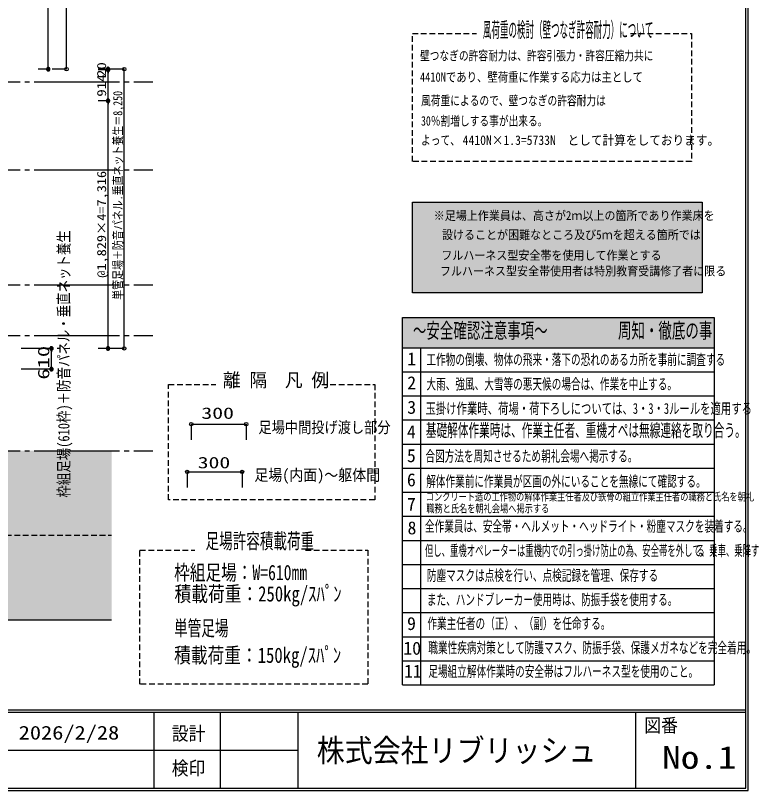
# Model space of a CAD drawing. Units: millimetres, scale not verified. Extents: x -28066 to 28517, y -19778 to 19827.
# Drawn here: x 6791 to 28517, y -19778 to 3116 of the extents above; entities that cross this region are included whole.
import ezdxf
from ezdxf.enums import TextEntityAlignment as Align

# ---------------------------------------------------------------- set-up
doc = ezdxf.new("R2010")
doc.units = ezdxf.units.MM
doc.header["$LTSCALE"] = 140
doc.linetypes.add('DASHED1', pattern=[1.8, 1.2, -0.6])
doc.linetypes.add('LONG_CHAIN', pattern=[21, 18, -1, 1, -1])
for name, color, linetype in [('0-1_基準芯', 7, 'Continuous'), ('0-3_64', 1, 'Continuous'), ('0-4_50', 7, 'Continuous'), ('0-5_寸法', 7, 'Continuous'), ('0-7_図面枠', 7, 'Continuous'), ('1-0_ブラケット枠', 134, 'DASHED1'), ('1-4_壁繋ぎ', 7, 'Continuous'), ('1-5_手摺柱', 5, 'Continuous'), ('1-6_50_SNP', 7, 'Continuous'), ('1-7_0', 7, 'Continuous')]:
    doc.layers.add(name, color=color, linetype=linetype)
doc.styles.add('ＭＳ ゴシック', font='')
doc.styles.get('ＭＳ ゴシック').set_extended_font_data('MS Gothic')

# ---------------------------------------------------------------- blocks, each defined once
blk = doc.blocks.new('_DOT')
at = {"layer": '1-7_0'}
blk.add_line((-0.5, 0), (-1, 0), dxfattribs=at)
for points in [[(0.502, -0.032), (0.496, 0.063), (0.484, 0.124), (0.465, 0.184), (0.438, 0.241), (0.405, 0.294), (0.364, 0.342), (0.319, 0.385), (0.268, 0.422), (0.213, 0.452), (0.155, 0.476), (0.094, 0.491), (0.031, 0.499), (-0.031, 0.499), (-0.094, 0.491), (-0.155, 0.476), (-0.213, 0.452), (-0.268, 0.422), (-0.319, 0.385), (-0.364, 0.342), (-0.405, 0.294), (-0.438, 0.241), (-0.465, 0.184), (-0.484, 0.124), (-0.502, 0.032), (-0.5, 0), (0, 0)], [(-0.502, 0.032), (-0.496, -0.063), (-0.484, -0.124), (-0.465, -0.184), (-0.438, -0.241), (-0.405, -0.294), (-0.364, -0.342), (-0.319, -0.385), (-0.268, -0.422), (-0.213, -0.452), (-0.155, -0.476), (-0.094, -0.491), (-0.031, -0.499), (0.031, -0.499), (0.094, -0.491), (0.155, -0.476), (0.213, -0.452), (0.268, -0.422), (0.319, -0.385), (0.364, -0.342), (0.405, -0.294), (0.438, -0.241), (0.465, -0.184), (0.484, -0.124), (0.502, -0.032), (0.5, 0), (0, 0)]]:
    blk.add_lwpolyline(points, close=True, dxfattribs=at)

msp = doc.modelspace()

# ---------------------------------------------------------------- linework, layer by layer
at = {"layer": '0-1_基準芯', "linetype": 'LONG_CHAIN'}
for p, q in [((-16173.1, 1160.2), (10849.6, 1160.2)), ((-16173.1, -1439.8), (10849.6, -1439.8)), ((-16173.1, -4839.8), (10849.6, -4839.8)), ((-16173.1, -6339.8), (10849.6, -6339.8)), ((-16173.1, -9739.8), (10849.6, -9739.8))]:
    msp.add_line(p, q, dxfattribs=at)
at = {"layer": '0-1_基準芯'}
for p, q in [((18522, -2396.8), (27091, -2396.8)), ((18522, -5077.6), (18522, -2396.8)), ((11988.6, -8956.7), (13609.7, -8956.7)), ((11988.6, -8956.7), (11988.6, -9419.4)), ((13609.7, -8956.7), (13609.7, -9419.4)), ((11867.2, -10365.8), (13488.2, -10365.8)), ((11867.2, -10365.8), (11867.2, -10828.5)), ((13488.2, -10365.8), (13488.2, -10828.5))]:
    msp.add_line(p, q, dxfattribs=at)
msp.add_lwpolyline([(27091, -2396.8), (27091, -5077.6), (18522, -5077.6)], dxfattribs=at)
for centre in [(11988.6, -8956.7), (13609.7, -8956.7), (11867.2, -10365.8), (13488.2, -10365.8)]:
    msp.add_circle(centre, 50.4, dxfattribs=at)
at = {"layer": '0-1_基準芯', "color": 231}
for points in [[(9630.8, -9739.8), (-24130.6, -14739.8), (-24130.6, -9739.8)], [(-24130.6, -14739.8), (9630.8, -9739.8), (9630.8, -14739.8)]]:
    msp.add_solid(points, dxfattribs=at)
at = {"layer": '0-4_50', "linetype": 'DASHED1'}
for p, q in [((24966.2, 2589.1), (26775.5, 2589.1)), ((15844.4, -7783), (17412.6, -7783)), ((15359.1, -12678.2), (17210.3, -12678.2))]:
    msp.add_line(p, q, dxfattribs=at)
at = {"layer": '0-4_50'}
for p, q in [((18229.9, -5808.3), (27446.6, -5808.3)), ((18229.9, -16659.1), (18229.9, -5808.3)), ((27446.6, -5808.3), (27446.6, -16659.1)), ((18229.9, -6697.7), (27446.6, -6697.7)), ((18763.5, -6697.7), (18763.5, -16659.1)), ((18229.9, -7409.2), (27446.6, -7409.2)), ((18229.9, -8120.8), (27446.6, -8120.8)), ((18229.9, -8832.3), (27446.6, -8832.3)), ((18229.9, -9543.8), (27446.6, -9543.8)), ((18229.9, -10255.4), (27446.6, -10255.4)), ((18229.9, -10966.9), (27446.6, -10966.9)), ((18229.9, -11678.4), (27446.6, -11678.4)), ((18229.9, -12389.9), (27446.6, -12389.9)), ((18229.9, -13101.5), (27446.6, -13101.5)), ((18229.9, -13813), (27446.6, -13813)), ((18229.9, -14524.5), (27446.6, -14524.5)), ((18229.9, -15236.1), (27446.6, -15236.1)), ((18229.9, -15947.6), (27446.6, -15947.6)), ((18229.9, -16659.1), (27446.6, -16659.1))]:
    msp.add_line(p, q, dxfattribs=at)
at = {"layer": '0-4_50', "linetype": 'DASHED1'}
for points in [[(26775.5, 2589.1), (26775.5, -1194.1), (18523.7, -1194.1), (18523.7, 2589.1), (20415.3, 2589.1)], [(17412.6, -7783), (17412.6, -11193.5), (11317.9, -11193.5), (11317.9, -7783), (12711.8, -7783)], [(17210.3, -12678.2), (17210.3, -16640.9), (10470.7, -16640.9), (10470.7, -12678.2), (12090.5, -12678.2)]]:
    msp.add_lwpolyline(points, dxfattribs=at)
at = {"layer": '0-4_50'}
for points in [[(27446.6, -5808.3), (18229.9, -6697.7), (18229.9, -5808.3)], [(18229.9, -6697.7), (27446.6, -5808.3), (27446.6, -6697.7)]]:
    msp.add_solid(points, dxfattribs=at)
at = {"layer": '0-5_寸法'}
for p, q in [((8299.2, 1530.2), (8299.2, 12580.2)), ((8299.2, 1530.2), (7879.2, 1530.2)), ((10005.3, 1530.2), (9585.3, 1530.2)), ((10005.3, -6719.8), (10005.3, 1530.2)), ((10005.3, -6719.8), (9585.3, -6719.8))]:
    msp.add_line(p, q, dxfattribs=at)
for centre in [(8299.2, 1530.2), (10005.3, 1530.2), (10005.3, -6719.8)]:
    msp.add_circle(centre, 50.4, dxfattribs=at)
for points in [[(27091, -2396.8), (18522, -5077.6), (18522, -2396.8)], [(18522, -5077.6), (27091, -2396.8), (27091, -5077.6)]]:
    msp.add_solid(points, dxfattribs=at)
at = {"layer": '0-7_図面枠'}
for p, q in [((28381.8, -19708.3), (28381.8, 19756.6)), ((28451.8, -19778.3), (28451.8, 19826.6)), ((-27996.5, -17398.3), (28381.8, -17398.3)), ((-27996.5, -17468.3), (28381.8, -17468.3)), ((10888.6, -19708.3), (10888.6, -17468.3)), ((12848.6, -19708.3), (12848.6, -17468.3)), ((15144.5, -19708.3), (15144.5, -17468.3)), ((25125.9, -19708.3), (25125.9, -17468.3)), ((3608.6, -18588.3), (15144.5, -18588.3)), ((-28066.5, -19778.3), (28451.8, -19778.3)), ((-27996.5, -19708.3), (28381.8, -19708.3))]:
    msp.add_line(p, q, dxfattribs=at)
at = {"layer": '1-0_ブラケット枠'}
msp.add_line((-16173.1, -12239.8), (9632.3, -12239.8), dxfattribs=at)
at = {"layer": '1-0_ブラケット枠', "linetype": 'Continuous'}
msp.add_line((-24154.1, -14739.8), (9632.3, -14739.8), dxfattribs=at)
at = {"layer": '1-6_50_SNP'}
for p, q in [((7760.4, 1530.2), (7760.4, 12504.2)), ((7760.4, 1530.2), (7466.4, 1530.2)), ((9526.4, 1530.2), (9232.4, 1530.2)), ((9526.4, 1510.2), (9232.4, 1510.2)), ((9526.4, 1510.2), (9232.4, 1510.2)), ((9526.4, 1510.2), (9526.4, 1530.2)), ((9526.4, 596.2), (9526.4, 1510.2)), ((9526.4, 596.2), (9232.4, 596.2)), ((9526.4, 596.2), (9232.4, 596.2)), ((9526.4, -6719.8), (9526.4, 596.2)), ((7855, -6719.8), (6960.8, -6719.8)), ((7855, -7329.8), (7855, -6719.8)), ((9526.4, -6719.8), (9232.4, -6719.8)), ((7855, -7329.8), (6960.8, -7329.8))]:
    msp.add_line(p, q, dxfattribs=at)

# ---------------------------------------------------------------- block references
at = {"layer": '1-6_50_SNP', "xscale": 100.8, "yscale": 100.8}
for p, rotation in [((7760.4, 1530.2), 270), ((9526.4, 1510.2), 270), ((9526.4, 1530.2), 90), ((9526.4, 1510.2), 90), ((9526.4, 596.2), 270), ((9526.4, 596.2), 90), ((9526.4, -6719.8), 270), ((7855, -6719.8), 90), ((7855, -7329.8), 270)]:
    msp.add_blockref('_DOT', p, dxfattribs=dict(at, rotation=rotation))

# ---------------------------------------------------------------- texts
at = {"layer": '0-1_基準芯', "style": 'ＭＳ ゴシック'}
for s, height, width, p in [('※足場上作業員は、高さが2ｍ以上の箇所であり作業床を', 265.2, 0.9, (19154.1, -3005.5)), ('設けることが困難なところ及び5ｍを超える箇所では', 265.2, 0.9, (19397, -3572.1)), ('フルハーネス型安全帯を使用して作業とする', 265.2, 0.9, (19376.7, -4179.1)), ('フルハーネス型安全帯使用者は特別教育受講修了者に限る', 265.2, 0.9, (19336.3, -4644.5)), ('足場中間投げ渡し部分', 336.7, 0.85, (13973.3, -9318.8)), ('足場(内面)～躯体間', 336.7, 0.9, (13851.8, -10727.9))]:
    msp.add_text(s, height=height, dxfattribs=dict(at, width=width)).set_placement(p, align=Align.BOTTOM_LEFT)
at = {"layer": '0-3_64', "style": 'ＭＳ ゴシック'}
for s, height, width, p in [('風荷重の検討（壁つなぎ許容耐力）について', 449.6, 0.4, (20607.2, 2334.1)), ('周知・徹底の事', 449.3, 0.65, (24599.8, -6550))]:
    msp.add_text(s, height=height, dxfattribs=dict(at, width=width)).set_placement(p, align=Align.BOTTOM_LEFT)
at = {"layer": '0-4_50', "style": 'ＭＳ ゴシック'}
for s, height, width, p in [('壁つなぎの許容耐力は、許容引張力・許容圧縮力共に', 281, 0.75, (18747.7, 1706.1)), ('4410Nであり、壁荷重に作業する応力は主として', 281, 0.8, (18747.7, 1073.9)), ('風荷重によるので、壁つなぎの許容耐力は', 281, 0.75, (18779.3, 378.5)), ('30％割増しする事が出来る。', 281, 0.75, (18779.3, -222.1)), ('よって、', 281, 0.75, (18779.3, -791.1)), ('\u30004410N×1.3=5733N\u3000として計算をしております。', 281, 0.9, (19664.4, -791.1)), ('～安全確認注意事項～', 449.3, 0.65, (18537.6, -6550)), ('工作物の倒壊、物体の飛来・落下の恐れのあるカ所を事前に調査する', 321.3, 0.65, (18937.2, -7304)), ('離 隔\u3000凡 例', 404.1, 0.95, (12922.7, -7977.1)), ('大雨、強風、大雪等の悪天候の場合は、作業を中止する。', 321.3, 0.65, (18937.2, -8026.8)), ('玉掛け作業時、荷場・荷下ろしについては、3・3・3ルールを適用する', 320.9, 0.7, (18910.5, -8749.5)), ('基礎解体作業時は、作業主任者、重機オペは無線連絡を取り合う。', 385.1, 0.6, (18919.3, -9445)), ('合図方法を周知させるため朝礼会場へ掲示する。', 321.3, 0.65, (18907.3, -10156.8)), ('解体作業前に作業員が区画の外にいることを無線にて確認する。', 321.3, 0.65, (18931.4, -10901.7)), ('コンクリート造の工作物の解体作業主任者及び鉄骨の組立作業主任者の職務と氏名を朝礼', 231, 0.75, (18919.3, -11285.6)), ('職務と氏名を朝礼会場へ掲示する', 231, 0.75, (18931.4, -11634)), ('全作業員は、安全帯・ヘルメット・ヘッドライト・粉塵マスクを装着する。', 321.3, 0.65, (18894.3, -12228)), ('足場許容積載荷重', 452.6, 0.65, (12408.7, -12770.6)), ('但し、重機オペレーターは重機内での引っ掛け防止の為、安全帯を外して、乗車、乗降す', 320.9, 0.55, (18894.3, -12946.4)), ('る', 320.9, 0.55, (26917.1, -12946.4)), ('枠組足場：W=610㎜', 452.6, 0.75, (11480.2, -13699.8)), ('防塵マスクは点検を行い、点検記録を管理、保存する', 321.3, 0.65, (18950.4, -13681.2)), ('積載荷重：250㎏/ｽﾊﾟﾝ', 452.6, 0.8, (11493.9, -14330.7)), ('また、ハンドブレーカー使用時は、防振手袋を使用する。', 321.3, 0.65, (18950.4, -14395)), ('作業主任者の（正）、（副）を任命する。', 321.3, 0.65, (18964.7, -15101.8)), ('単管足場', 452.6, 0.65, (11480.6, -15343.5)), ('積載荷重：150㎏/ｽﾊﾟﾝ', 452.6, 0.8, (11480.6, -16143.5)), ('職業性疾病対策として防護マスク、防振手袋、保護メガネなどを完全着用。', 321.3, 0.65, (18993.3, -15815.6)), ('足場組立解体作業時の安全帯はフルハーネス型を使用のこと。', 321.3, 0.65, (18993.3, -16515.2))]:
    msp.add_text(s, height=height, dxfattribs=dict(at, width=width)).set_placement(p, align=Align.BOTTOM_LEFT)
at = {"layer": '0-4_50', "style": 'ＭＳ ゴシック', "width": 0.8}
msp.add_text('枠組足場(610枠)＋防音パネル・垂直ネット養生', height=336.7, rotation=90, dxfattribs=at).set_placement((8486.8, -11125.1), align=Align.BOTTOM_LEFT)
at = {"layer": '0-4_50', "style": 'ＭＳ ゴシック'}
for s, p in [('1', (18370.6, -7337.5)), ('2', (18370.6, -8042.3)), ('3', (18370.6, -8765.7)), ('4', (18361.3, -9489.1)), ('5', (18361.3, -10194)), ('6', (18361.3, -10908.1)), ('7', (18361.3, -11631.5)), ('8', (18379.8, -12327)), ('9', (18365.1, -15153.6)), ('10', (18255.1, -15883.1)), ('11', (18276.9, -16560.4))]:
    msp.add_text(s, height=384.9, dxfattribs=at).set_placement(p, align=Align.BOTTOM_LEFT)
at = {"layer": '0-5_寸法', "style": 'ＭＳ ゴシック', "width": 0.8}
msp.add_text('単管足場＋防音パネル.垂直ネット養生＝8,250', height=269.4, rotation=90, dxfattribs=at).set_placement((10029.1, -5282.8), align=Align.BOTTOM_LEFT)
at = {"layer": '0-7_図面枠', "style": 'ＭＳ ゴシック'}
for s, height, width, p in [('図番', 404.4, 0.9, (25376.8, -18178.8)), ('2026/2/28', 404.4, 1.2, (6886.7, -18393.9)), ('設計', 404.4, 0.9, (11410.1, -18418.7)), ('株式会社リブリッシュ', 673.5, 0.9, (15694.3, -19133.8)), ('No.1', 673.5, 1.2, (25905.4, -19339.7)), ('検印', 404.4, 0.9, (11410.1, -19443.2))]:
    msp.add_text(s, height=height, dxfattribs=dict(at, width=width)).set_placement(p, align=Align.BOTTOM_LEFT)
at = {"layer": '1-4_壁繋ぎ', "style": 'ＭＳ ゴシック', "width": 1.4}
msp.add_text('300', height=336.7, dxfattribs=at).set_placement((12286, -8900.4), align=Align.BOTTOM_LEFT)
at = {"layer": '1-5_手摺柱', "style": 'ＭＳ ゴシック', "width": 1.4}
msp.add_text('300', height=336.7, dxfattribs=at).set_placement((12176.9, -10360.9), align=Align.BOTTOM_LEFT)
at = {"layer": '1-6_50_SNP', "style": 'ＭＳ ゴシック'}
for s, height, width, p in [('20', 268.9, 1.2, (9550.2, 1296.2)), ('914', 268.9, 1.2, (9550.2, 717.2)), ('@1,829×4=7,316', 268.9, 1.15, (9550.2, -4629.8)), ('610', 336.7, 1.45, (7889.4, -7640.4))]:
    msp.add_text(s, height=height, rotation=90, dxfattribs=dict(at, width=width)).set_placement(p, align=Align.BOTTOM_LEFT)

doc.saveas('drawing.dxf')
